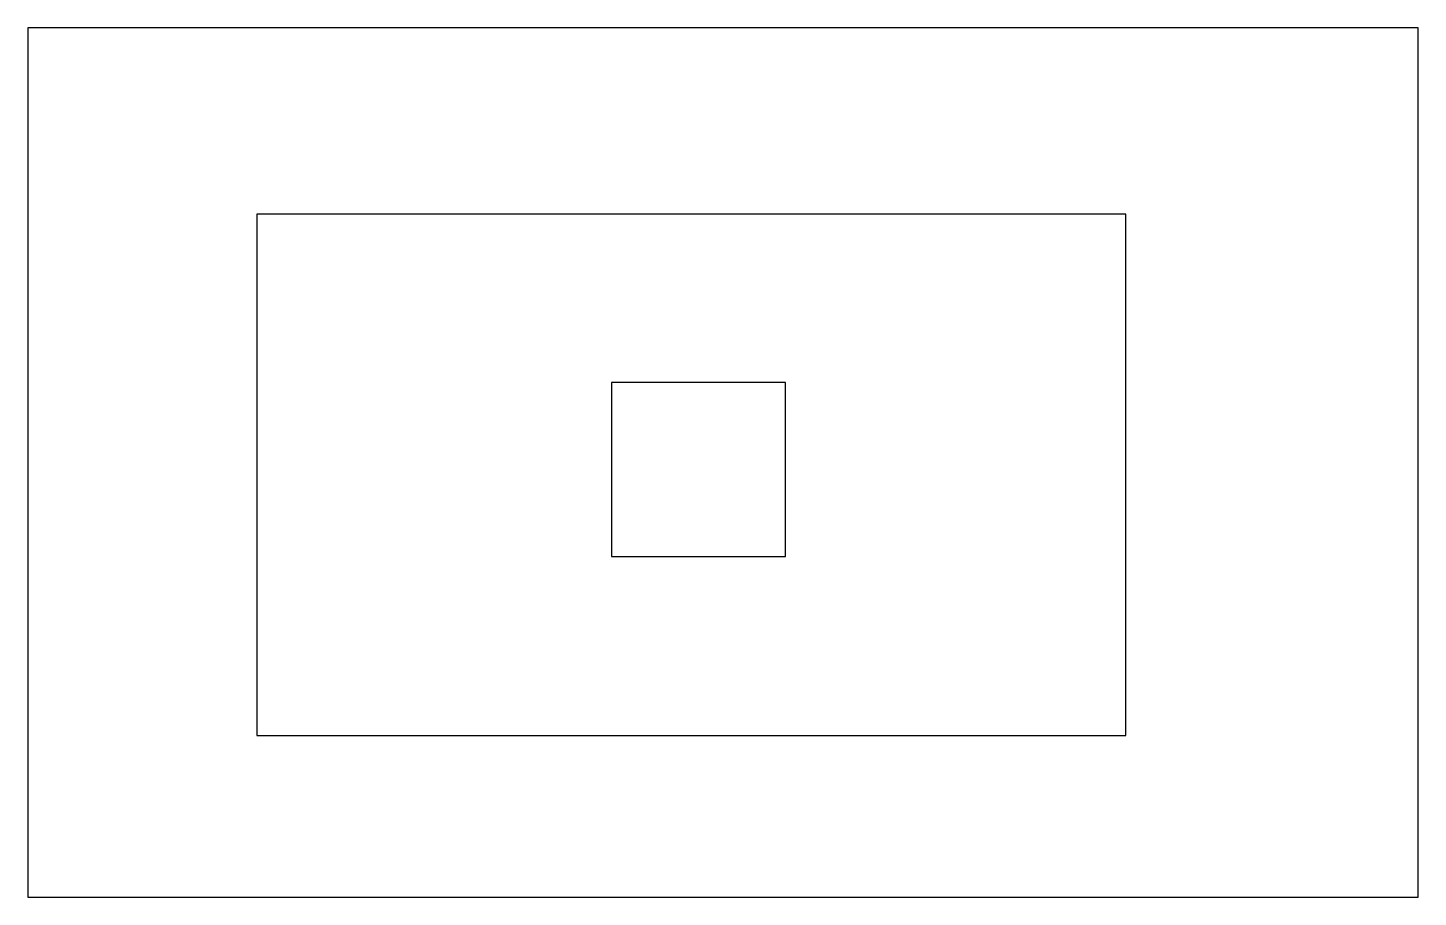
# Model space of a CAD drawing. Header units: millimetres. Extents: x 0 to 8000, y 0 to 5000.
import ezdxf

# ---------------------------------------------------------------- set-up
doc = ezdxf.new("R2010")
doc.units = ezdxf.units.MM

msp = doc.modelspace()

# ---------------------------------------------------------------- linework, layer by layer
at = {"color": 30, "true_color": 0xf26722}
for points in [[(8000, 5000), (0, 5000)], [(0, 5000), (0, 0)], [(8000, 0), (8000, 5000)], [(0, 0), (8000, 0)]]:
    msp.add_lwpolyline(points, dxfattribs=at)
for points in [[(6317.8, 3929), (1317.8, 3929)], [(1317.8, 3929), (1317.8, 929)], [(6317.8, 929), (6317.8, 3929)], [(4359.3, 2959.7), (3359.3, 2959.7)], [(3359.3, 2959.7), (3359.3, 1959.7)], [(4359.3, 1959.7), (4359.3, 2959.7)], [(3359.3, 1959.7), (4359.3, 1959.7)], [(1317.8, 929), (6317.8, 929)]]:
    msp.add_lwpolyline(points)

doc.saveas('drawing.dxf')
